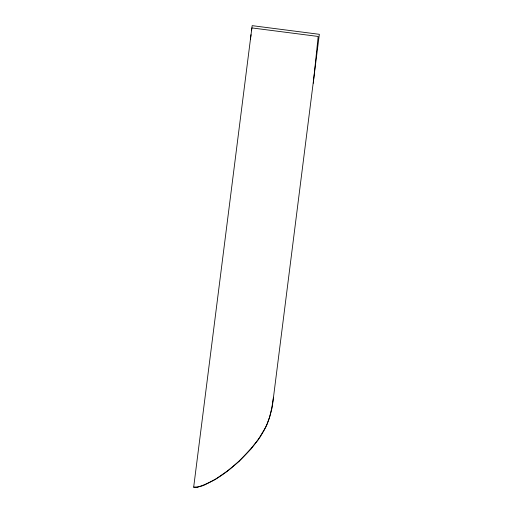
<?xml version="1.0" encoding="UTF-8"?>
<svg xmlns="http://www.w3.org/2000/svg" width="513" height="513" viewBox="0 0 513 513"><rect width="100%" height="100%" fill="white"/><g stroke="black" fill="none" stroke-linecap="round" stroke-linejoin="round"><path stroke-width="0.77" d="M251.024 34.653L193.664 487.247A8.484 4.386 7.4 0 0 197.236 487.209M313.289 83.202L318.175 36.461L251.877 27.92L251.517 30.761M250.447 39.193L252.172 25.65L319.336 34.307L272.608 404.212A233.274 123.819 10.1 0 1 271.916 408.489L269.267 418.416M273.487 397.222C271.941 407.412 270.37 417.832 265.734 427.149M267.491 423.212L264.195 430.195L260.117 437.038M265.567 427.432L257.731 440.507M259.822 437.371L251.037 448.958L239.052 461.354M257.571 440.609C241.706 460.379 221.949 479.655 197.255 487.235M238.917 461.476L227.721 470.761L215.492 479.289M215.409 479.341L204.649 484.932A41.688 22.232 7.4 0 1 201.494 486.119L197.518 487.055L193.69 487.094M269.12 418.384A259.27 137.151 8.2 0 1 267.286 423.167"/></g></svg>
